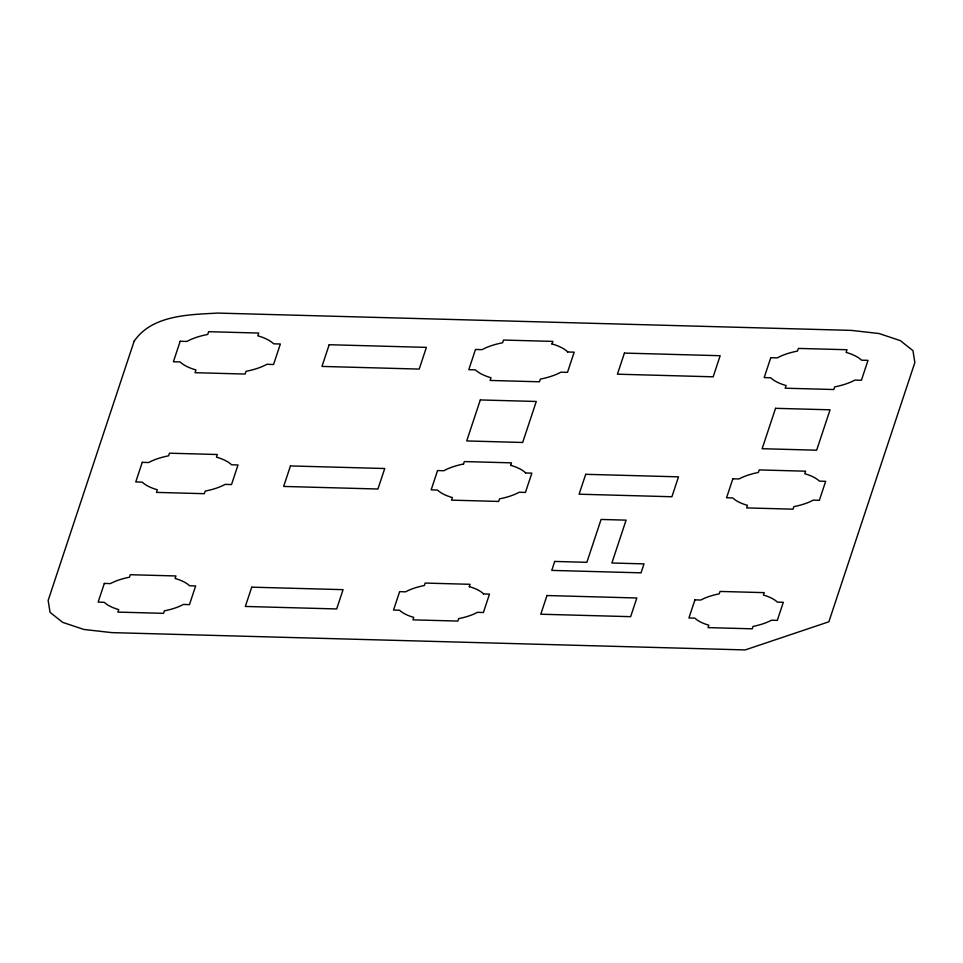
<?xml version="1.0" encoding="UTF-8"?>
<svg xmlns="http://www.w3.org/2000/svg" width="963" height="963" viewBox="0 0 963 963"><rect width="100%" height="100%" fill="white"/><g stroke="black" fill="none" stroke-linecap="round" stroke-linejoin="round"><path stroke-width="1.44" d="M463.468 464.142L464.335 461.566L511.473 462.854L510.607 465.43M469.258 586.768L470.076 584.3L425.14 583.072L424.334 585.54A45.598 18.478 -1.9 0 0 405.64 591.824L399.633 591.655L393.53 610.048L399.549 610.205A45.598 18.478 -1.9 0 0 413.765 617.391L412.946 619.847L457.87 621.075L458.689 618.619A45.598 18.478 -1.9 0 0 477.371 612.336L483.39 612.504L489.493 594.111L483.474 593.942M551.968 344.104L552.858 341.396L503.517 340.047L502.614 342.756A50.1 20.295 -1.9 0 0 482.102 349.653L475.493 349.473L468.788 369.672L475.397 369.852A50.1 20.295 -1.9 0 0 491.01 377.737L490.119 380.445L539.461 381.793L540.363 379.085A50.1 20.295 -1.9 0 0 560.887 372.187L567.484 372.368L574.189 352.169L567.58 351.989M525.533 472.965L531.841 473.146L525.437 492.43L519.129 492.262A47.813 19.368 -1.9 0 1 499.532 498.858L498.665 501.434L451.527 500.146L452.393 497.57A47.813 19.368 -1.9 0 1 437.467 490.035L431.159 489.854L437.563 470.57L443.871 470.738A47.813 19.368 -1.9 0 1 463.516 464.022M552.016 343.935A50.1 20.295 -1.9 0 1 567.64 351.832M510.655 465.31A47.813 19.368 -1.9 0 1 525.569 472.845M469.306 586.623A45.598 18.478 -1.9 0 1 483.522 593.81M134.134 341.215L48.15 600.455L50.052 612.348L62.655 622.363L83.925 629.465L111.804 632.619L745.218 649.917L828.866 621.785L914.85 362.545L912.948 350.652L900.345 340.637L879.075 333.535L851.196 330.381L217.782 313.083C189.133 314.672 152.094 314.901 134.134 341.215M180.189 341.251L173.4 361.751L180.093 361.932A50.846 20.596 -1.9 0 0 195.946 369.948L195.044 372.693L245.12 374.053L246.034 371.309A50.846 20.596 -1.9 0 0 266.859 364.303L273.564 364.496L280.365 343.996L273.661 343.815A50.846 20.596 -1.9 0 0 257.807 335.798L258.722 333.054L208.634 331.693L207.719 334.438A50.846 20.596 -1.9 0 0 186.894 341.444L180.189 341.251M142.259 462.348L135.759 481.945L142.175 482.114A48.583 19.681 -1.9 0 0 157.318 489.77L156.451 492.394L204.325 493.694L205.191 491.082A48.583 19.681 -1.9 0 0 225.101 484.377L231.517 484.558L238.017 464.96L231.602 464.792A48.583 19.681 -1.9 0 0 216.458 457.136L217.325 454.512L169.452 453.2L168.585 455.824A48.583 19.681 -1.9 0 0 148.675 462.517L142.259 462.348M104.329 583.434L98.13 602.128L104.245 602.296A46.344 18.779 -1.9 0 0 118.702 609.591L117.871 612.095L163.529 613.347L164.36 610.843A46.344 18.779 -1.9 0 0 183.355 604.451L189.458 604.62L195.658 585.937L189.555 585.769A46.344 18.779 -1.9 0 0 175.097 578.462L175.928 575.958L130.27 574.718L129.439 577.222A46.344 18.779 -1.9 0 0 110.444 583.602L104.329 583.434M329.177 344.718L321.979 366.421L419.194 369.082L426.392 347.378L329.177 344.718M290.453 465.936L283.652 486.435L377.929 489.011L384.731 468.512L290.453 465.936M251.74 587.165L245.336 606.449L336.665 608.953L343.069 589.657L251.74 587.165M480.308 399.946L466.706 440.946L522.68 442.474L536.283 401.475L480.308 399.946M554.724 561.441L551.763 570.397L641.033 572.841L644.006 563.885L611.878 563.006L626.094 520.14L601.081 519.454L586.864 562.32L554.724 561.441M624.421 353.084L617.427 374.186L713.174 376.81L720.168 355.708L624.421 353.084M585.709 474.314L579.1 494.2L671.909 496.739L678.506 476.841L585.709 474.314M546.984 595.531L540.785 614.225L630.645 616.669L636.844 597.987L546.984 595.531M770.785 357.694L764.189 377.592L770.701 377.773A49.354 19.994 -1.9 0 0 786.085 385.537L785.194 388.197L833.814 389.534L834.692 386.873A49.354 19.994 -1.9 0 0 854.903 380.072L861.416 380.253L868.012 360.355L861.512 360.174A49.354 19.994 -1.9 0 0 846.128 352.398L847.007 349.738L798.399 348.413L797.508 351.074A49.354 19.994 -1.9 0 0 777.297 357.875L770.785 357.694M732.855 478.792L726.559 497.775L732.771 497.943A47.091 19.079 -1.9 0 0 747.457 505.358L746.614 507.91L793.018 509.174L793.861 506.634A47.091 19.079 -1.9 0 0 813.157 500.146L819.369 500.315L825.664 481.319L819.453 481.151A47.091 19.079 -1.9 0 0 804.767 473.736L805.61 471.196L759.205 469.92L758.363 472.46A47.091 19.079 -1.9 0 0 739.066 478.96L732.855 478.792M694.925 599.877L688.93 617.957L694.841 618.126A44.852 18.177 -1.9 0 0 708.828 625.192L708.022 627.611L752.223 628.815L753.018 626.395A44.852 18.177 -1.9 0 0 771.399 620.22L777.31 620.377L783.316 602.296L777.394 602.128A44.852 18.177 -1.9 0 0 763.418 595.062L764.213 592.642L720.023 591.438L719.217 593.858A44.852 18.177 -1.9 0 0 700.847 600.033L694.925 599.877M775.552 408.324L762.154 448.71L816.66 450.203L830.058 409.805L775.552 408.324"/></g></svg>
